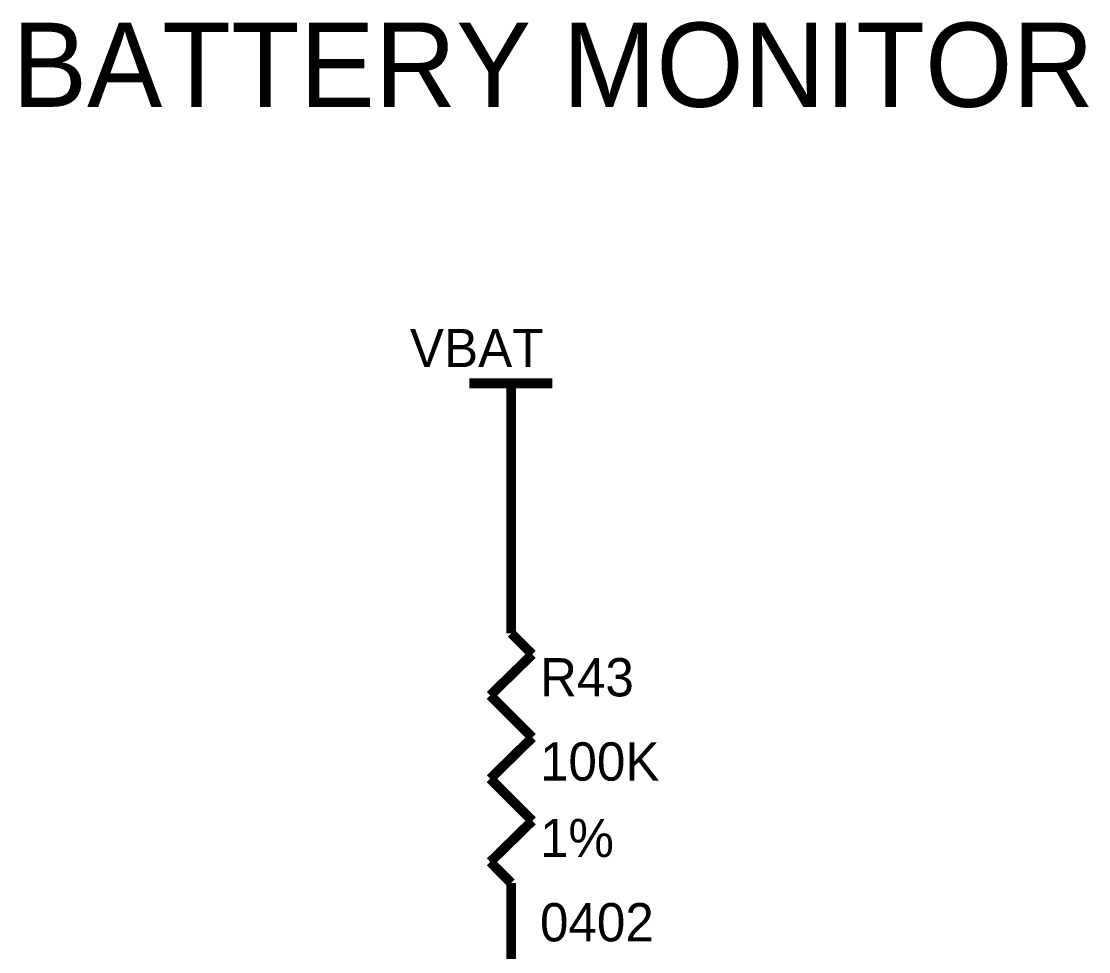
# Model space of a CAD drawing. Header units: inches. Extents: x 0 to 31.5, y 0 to 22.3.
# Drawn here: x 25.31 to 26.592, y 18.217 to 19.334 of the extents above; entities that cross this region are included whole.
import ezdxf

# ---------------------------------------------------------------- set-up
doc = ezdxf.new("R2010")
doc.units = ezdxf.units.IN
doc.header["$MEASUREMENT"] = 0
doc.layers.add('Sheet', color=255, linetype='Continuous')

msp = doc.modelspace()

# ---------------------------------------------------------------- linework, layer by layer
at = {"layer": 'Sheet'}
for points in [[(25.8481, 18.8992, 0.0118, 0.0118, 0), (25.948, 18.8992, 0.0118, 0.0118, 0)], [(25.8986, 18.7993, 0.0118, 0.0118, 0), (25.8986, 18.8992, 0.0118, 0.0118, 0)], [(25.8986, 18.6993, 0.0118, 0.0118, 0), (25.8986, 18.7993, 0.0118, 0.0118, 0)], [(25.8986, 18.5994, 0.0118, 0.0118, 0), (25.8986, 18.6993, 0.0118, 0.0118, 0)], [(25.9239, 18.5741, 0.0118, 0.0118, 0), (25.8986, 18.5994, 0.0118, 0.0118, 0)], [(25.8734, 18.5248, 0.0118, 0.0118, 0), (25.9239, 18.5741, 0.0118, 0.0118, 0)], [(25.9239, 18.4742, 0.0118, 0.0118, 0), (25.8734, 18.5248, 0.0118, 0.0118, 0)], [(25.8734, 18.4248, 0.0118, 0.0118, 0), (25.9239, 18.4742, 0.0118, 0.0118, 0)], [(25.9239, 18.3743, 0.0118, 0.0118, 0), (25.8734, 18.4248, 0.0118, 0.0118, 0)], [(25.8734, 18.3249, 0.0118, 0.0118, 0), (25.9239, 18.3743, 0.0118, 0.0118, 0)], [(25.8986, 18.2996, 0.0118, 0.0118, 0), (25.8734, 18.3249, 0.0118, 0.0118, 0)], [(25.8986, 18.2996, 0.0118, 0.0118, 0), (25.8986, 18.1997, 0.0118, 0.0118, 0)]]:
    msp.add_lwpolyline(points, format="xyseb", dxfattribs=at)

# ---------------------------------------------------------------- texts
for s, height, p in [('BATTERY MONITOR', 0.101071, (25.2992, 19.2311)), ('VBAT', 0.04594, (25.7769, 18.9187)), ('R43', 0.04594, (25.9331, 18.5236)), ('100K', 0.04594, (25.9331, 18.4225)), ('1%', 0.04594, (25.9331, 18.3307)), ('0402', 0.04594, (25.9331, 18.2296))]:
    msp.add_text(s, height=height, dxfattribs=at).set_placement(p)

doc.saveas('drawing.dxf')
